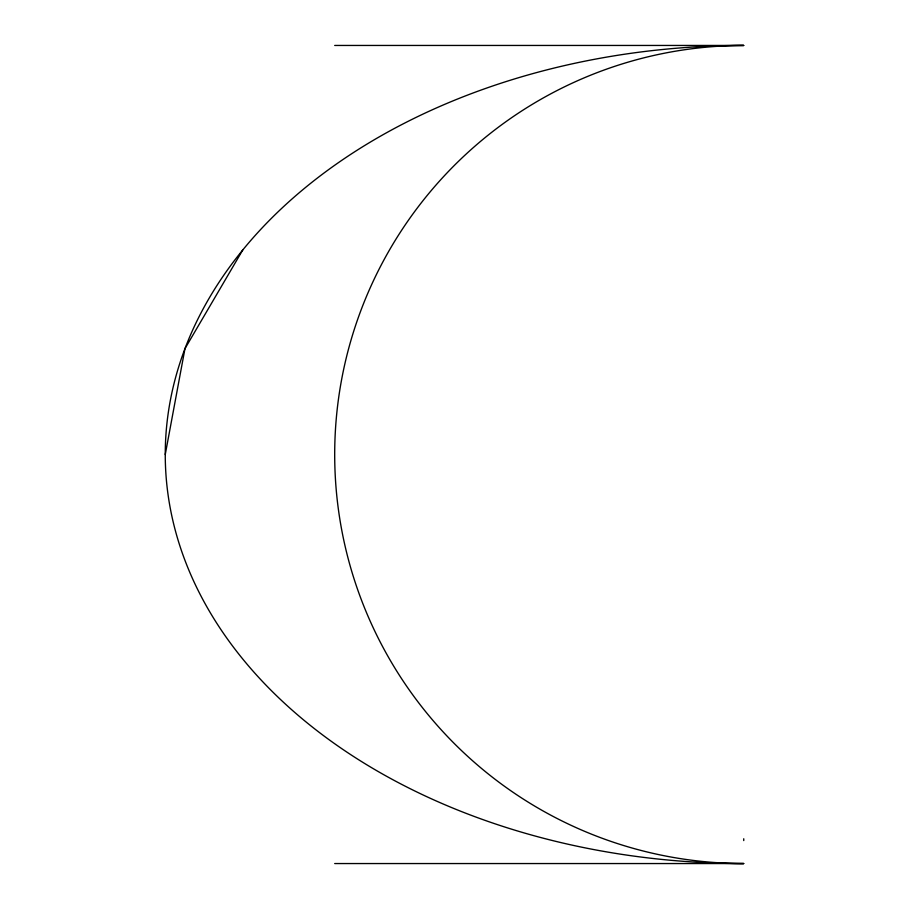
<?xml version="1.0" encoding="UTF-8"?>
<svg xmlns="http://www.w3.org/2000/svg" width="909" height="909" viewBox="0 0 909 909"><rect width="100%" height="100%" fill="white"/><g stroke="black" fill="none" stroke-linecap="round" stroke-linejoin="round"><path stroke-width="1.36" d="M334.694 863.55L743.744 863.55A578.488 409.05 0 0 1 165.256 454.5L184.97 348.636L242.76 249.975M334.694 45.45L743.744 45.45A409.05 409.05 0 0 0 334.694 454.5A409.05 409.05 0 0 0 743.744 863.55M743.744 838.768L743.744 840.575M165.256 454.5A578.488 409.05 0 0 1 743.744 45.45"/></g></svg>
